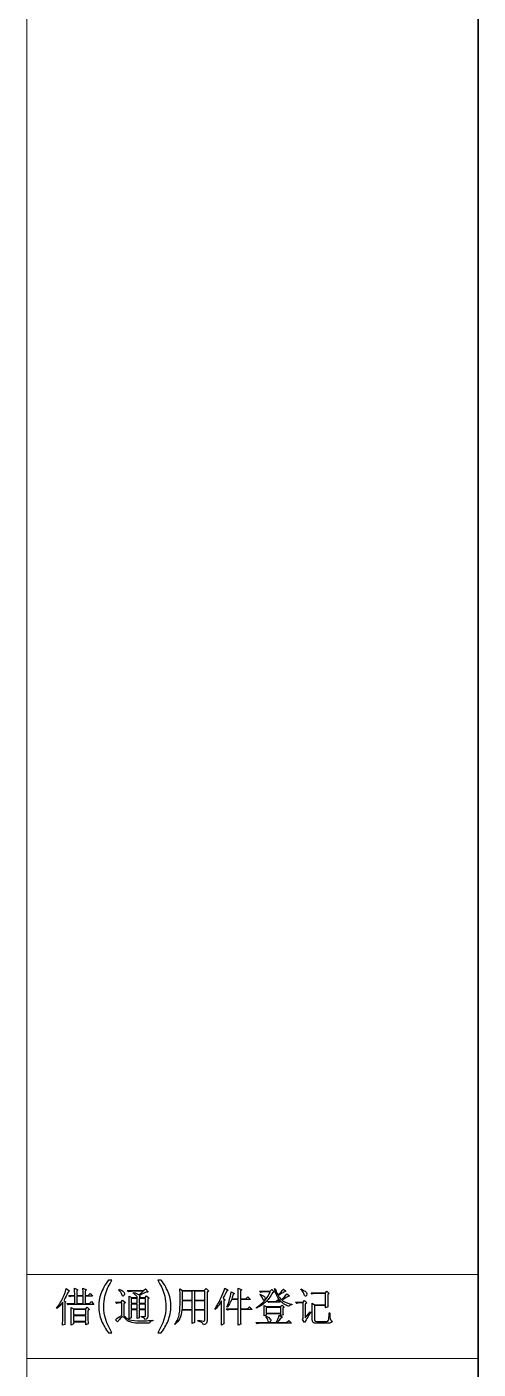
# Model space of a CAD drawing. Header units: millimetres. Extents: x 803 to 1266, y 444 to 714.
# Drawn here: x 1063.4 to 1087.5, y 518.5 to 590.2 of the extents above; entities that cross this region are included whole.
import ezdxf

# ---------------------------------------------------------------- set-up
doc = ezdxf.new("R2010")
doc.units = ezdxf.units.MM
doc.layers.add('layer 1', color=7, linetype='CONTINUOUS')

msp = doc.modelspace()

# ---------------------------------------------------------------- linework, layer by layer
at = {"layer": 'layer 1', "color": 1, "lineweight": 9}
for points in [[(1063.411, 711.315), (1063.411, 711.315), (1063.411, 444.443), (1063.411, 444.443)], [(1087.508, 523.516), (1087.508, 523.516), (1063.411, 523.516), (1063.411, 523.516)], [(1087.508, 523.516), (1087.508, 523.516), (1087.508, 523.516), (1087.508, 523.516)], [(1087.508, 519.023), (1087.508, 519.023), (1063.411, 519.023), (1063.411, 519.023)], [(1087.508, 519.023), (1087.508, 519.023), (1087.508, 519.023), (1087.508, 519.023)]]:
    msp.add_open_spline(points, degree=3, dxfattribs=at)
at = {"layer": 'layer 1', "lineweight": 35}
msp.add_open_spline([(1087.508, 706.822), (1087.508, 706.822), (1087.508, 448.935), (1087.508, 448.935)], degree=3, dxfattribs=at)
at = {"layer": 'layer 1', "color": 32, "lineweight": -3}
for points, knots in [([(1065.495, 522.053), (1065.495, 522.053), (1065.378, 522.111), (1065.378, 522.111), (1065.378, 522.111), (1065.439, 522.212), (1065.495, 522.32), (1065.546, 522.435), (1065.546, 522.435), (1065.596, 522.55), (1065.647, 522.619), (1065.697, 522.641), (1065.697, 522.641), (1065.697, 522.641), (1065.512, 522.767), (1065.512, 522.767), (1065.512, 522.767), (1065.506, 522.7), (1065.46, 522.56), (1065.373, 522.347), (1065.373, 522.347), (1065.286, 522.134), (1065.162, 521.926), (1064.999, 521.725), (1064.999, 521.725), (1064.999, 521.725), (1065.016, 521.7), (1065.016, 521.7), (1065.016, 521.7), (1065.117, 521.784), (1065.221, 521.895), (1065.327, 522.036), (1065.327, 522.036), (1065.327, 522.036), (1065.327, 521.212), (1065.327, 521.212), (1065.327, 521.212), (1065.327, 521.122), (1065.324, 520.985), (1065.319, 520.8), (1065.319, 520.8), (1065.319, 520.8), (1065.445, 520.85), (1065.445, 520.85), (1065.445, 520.85), (1065.439, 521.119), (1065.436, 521.315), (1065.436, 521.439), (1065.436, 521.439), (1065.436, 521.439), (1065.436, 522.011), (1065.436, 522.011), (1065.436, 522.011), (1065.436, 522.011), (1065.495, 522.053), (1065.495, 522.053)], [0, 0, 0, 0, 0.071429, 0.071429, 0.071429, 0.071429, 0.142857, 0.142857, 0.142857, 0.142857, 0.214286, 0.214286, 0.214286, 0.214286, 0.285714, 0.285714, 0.285714, 0.285714, 0.357143, 0.357143, 0.357143, 0.357143, 0.428571, 0.428571, 0.428571, 0.428571, 0.5, 0.5, 0.5, 0.5, 0.571429, 0.571429, 0.571429, 0.571429, 0.642857, 0.642857, 0.642857, 0.642857, 0.714286, 0.714286, 0.714286, 0.714286, 0.785714, 0.785714, 0.785714, 0.785714, 0.857143, 0.857143, 0.857143, 0.857143, 0.928571, 0.928571, 0.928571, 0.928571, 1, 1, 1, 1]), ([(1065.966, 522.397), (1065.966, 522.397), (1065.647, 522.397), (1065.647, 522.397), (1065.647, 522.397), (1065.647, 522.397), (1065.714, 522.33), (1065.714, 522.33), (1065.714, 522.33), (1065.764, 522.347), (1065.82, 522.355), (1065.882, 522.355), (1065.882, 522.355), (1065.882, 522.355), (1065.966, 522.355), (1065.966, 522.355), (1065.966, 522.355), (1065.966, 522.355), (1065.966, 521.96), (1065.966, 521.96), (1065.966, 521.96), (1065.966, 521.96), (1065.554, 521.96), (1065.554, 521.96), (1065.554, 521.96), (1065.554, 521.96), (1065.622, 521.893), (1065.622, 521.893), (1065.622, 521.893), (1065.672, 521.91), (1065.728, 521.918), (1065.79, 521.918), (1065.79, 521.918), (1065.79, 521.918), (1066.992, 521.918), (1066.992, 521.918), (1066.992, 521.918), (1066.992, 521.918), (1066.858, 522.078), (1066.858, 522.078), (1066.858, 522.078), (1066.858, 522.078), (1066.757, 521.96), (1066.757, 521.96), (1066.757, 521.96), (1066.757, 521.96), (1066.521, 521.96), (1066.521, 521.96), (1066.521, 521.96), (1066.521, 521.96), (1066.521, 522.355), (1066.521, 522.355), (1066.521, 522.355), (1066.521, 522.355), (1066.925, 522.355), (1066.925, 522.355), (1066.925, 522.355), (1066.925, 522.355), (1066.799, 522.507), (1066.799, 522.507), (1066.799, 522.507), (1066.799, 522.507), (1066.689, 522.397), (1066.689, 522.397), (1066.689, 522.397), (1066.689, 522.397), (1066.521, 522.397), (1066.521, 522.397), (1066.521, 522.397), (1066.521, 522.397), (1066.521, 522.633), (1066.521, 522.633), (1066.521, 522.633), (1066.521, 522.633), (1066.589, 522.692), (1066.589, 522.692), (1066.589, 522.692), (1066.589, 522.692), (1066.403, 522.784), (1066.403, 522.784), (1066.403, 522.784), (1066.409, 522.722), (1066.412, 522.594), (1066.412, 522.397), (1066.412, 522.397), (1066.412, 522.397), (1066.075, 522.397), (1066.075, 522.397), (1066.075, 522.397), (1066.075, 522.397), (1066.075, 522.641), (1066.075, 522.641), (1066.075, 522.641), (1066.075, 522.641), (1066.134, 522.692), (1066.134, 522.692), (1066.134, 522.692), (1066.134, 522.692), (1065.958, 522.792), (1065.958, 522.792), (1065.958, 522.792), (1065.963, 522.681), (1065.966, 522.549), (1065.966, 522.397)], [0, 0, 0, 0, 0.038462, 0.038462, 0.038462, 0.038462, 0.076923, 0.076923, 0.076923, 0.076923, 0.115385, 0.115385, 0.115385, 0.115385, 0.153846, 0.153846, 0.153846, 0.153846, 0.192308, 0.192308, 0.192308, 0.192308, 0.230769, 0.230769, 0.230769, 0.230769, 0.269231, 0.269231, 0.269231, 0.269231, 0.307692, 0.307692, 0.307692, 0.307692, 0.346154, 0.346154, 0.346154, 0.346154, 0.384615, 0.384615, 0.384615, 0.384615, 0.423077, 0.423077, 0.423077, 0.423077, 0.461538, 0.461538, 0.461538, 0.461538, 0.5, 0.5, 0.5, 0.5, 0.538462, 0.538462, 0.538462, 0.538462, 0.576923, 0.576923, 0.576923, 0.576923, 0.615385, 0.615385, 0.615385, 0.615385, 0.653846, 0.653846, 0.653846, 0.653846, 0.692308, 0.692308, 0.692308, 0.692308, 0.730769, 0.730769, 0.730769, 0.730769, 0.769231, 0.769231, 0.769231, 0.769231, 0.807692, 0.807692, 0.807692, 0.807692, 0.846154, 0.846154, 0.846154, 0.846154, 0.884615, 0.884615, 0.884615, 0.884615, 0.923077, 0.923077, 0.923077, 0.923077, 0.961538, 0.961538, 0.961538, 0.961538, 1, 1, 1, 1]), ([(1067.767, 520.406), (1067.622, 520.589), (1067.499, 520.803), (1067.399, 521.048), (1067.399, 521.048), (1067.299, 521.294), (1067.249, 521.547), (1067.249, 521.81), (1067.249, 521.81), (1067.249, 522.042), (1067.286, 522.264), (1067.361, 522.476), (1067.361, 522.476), (1067.449, 522.722), (1067.584, 522.968), (1067.767, 523.212), (1067.767, 523.212), (1067.767, 523.212), (1067.955, 523.212), (1067.955, 523.212), (1067.955, 523.212), (1067.838, 523.009), (1067.76, 522.865), (1067.722, 522.778), (1067.722, 522.778), (1067.662, 522.644), (1067.616, 522.504), (1067.582, 522.358), (1067.582, 522.358), (1067.54, 522.176), (1067.519, 521.993), (1067.519, 521.809), (1067.519, 521.809), (1067.519, 521.341), (1067.664, 520.873), (1067.955, 520.406), (1067.955, 520.406), (1067.955, 520.406), (1067.767, 520.406), (1067.767, 520.406)], [0, 0, 0, 0, 0.1, 0.1, 0.1, 0.1, 0.2, 0.2, 0.2, 0.2, 0.3, 0.3, 0.3, 0.3, 0.4, 0.4, 0.4, 0.4, 0.5, 0.5, 0.5, 0.5, 0.6, 0.6, 0.6, 0.6, 0.7, 0.7, 0.7, 0.7, 0.8, 0.8, 0.8, 0.8, 0.9, 0.9, 0.9, 0.9, 1, 1, 1, 1]), ([(1068.316, 522.7), (1068.405, 522.605), (1068.461, 522.521), (1068.484, 522.448), (1068.484, 522.448), (1068.506, 522.375), (1068.536, 522.348), (1068.572, 522.368), (1068.572, 522.368), (1068.609, 522.388), (1068.627, 522.423), (1068.627, 522.473), (1068.627, 522.473), (1068.627, 522.523), (1068.602, 522.57), (1068.551, 522.612), (1068.551, 522.612), (1068.501, 522.654), (1068.431, 522.695), (1068.341, 522.734), (1068.341, 522.734), (1068.341, 522.734), (1068.316, 522.7), (1068.316, 522.7)], [0, 0, 0, 0, 0.166667, 0.166667, 0.166667, 0.166667, 0.333333, 0.333333, 0.333333, 0.333333, 0.5, 0.5, 0.5, 0.5, 0.666667, 0.666667, 0.666667, 0.666667, 0.833333, 0.833333, 0.833333, 0.833333, 1, 1, 1, 1]), ([(1069.518, 521.279), (1069.518, 521.279), (1069.518, 521.245), (1069.518, 521.245), (1069.518, 521.245), (1069.636, 521.223), (1069.701, 521.178), (1069.712, 521.111), (1069.712, 521.111), (1069.813, 521.139), (1069.863, 521.189), (1069.863, 521.262), (1069.863, 521.262), (1069.863, 521.262), (1069.863, 522.204), (1069.863, 522.204), (1069.863, 522.204), (1069.863, 522.204), (1069.939, 522.254), (1069.939, 522.254), (1069.939, 522.254), (1069.939, 522.254), (1069.804, 522.372), (1069.804, 522.372), (1069.804, 522.372), (1069.804, 522.372), (1069.729, 522.28), (1069.729, 522.28), (1069.729, 522.28), (1069.729, 522.28), (1069.401, 522.28), (1069.401, 522.28), (1069.401, 522.28), (1069.44, 522.313), (1069.451, 522.353), (1069.434, 522.397), (1069.434, 522.397), (1069.513, 522.442), (1069.593, 522.484), (1069.674, 522.523), (1069.674, 522.523), (1069.755, 522.563), (1069.829, 522.583), (1069.897, 522.583), (1069.897, 522.583), (1069.897, 522.583), (1069.745, 522.75), (1069.745, 522.75), (1069.745, 522.75), (1069.745, 522.75), (1069.636, 522.658), (1069.636, 522.658), (1069.636, 522.658), (1069.636, 522.658), (1068.77, 522.658), (1068.77, 522.658), (1068.77, 522.658), (1068.77, 522.658), (1068.837, 522.591), (1068.837, 522.591), (1068.837, 522.591), (1068.888, 522.608), (1068.952, 522.616), (1069.03, 522.616), (1069.03, 522.616), (1069.03, 522.616), (1069.627, 522.616), (1069.627, 522.616), (1069.627, 522.616), (1069.627, 522.616), (1069.409, 522.431), (1069.409, 522.431), (1069.409, 522.431), (1069.325, 522.487), (1069.221, 522.529), (1069.098, 522.557), (1069.098, 522.557), (1069.098, 522.557), (1069.081, 522.523), (1069.081, 522.523), (1069.081, 522.523), (1069.143, 522.484), (1069.192, 522.447), (1069.228, 522.41), (1069.228, 522.41), (1069.265, 522.373), (1069.294, 522.33), (1069.316, 522.28), (1069.316, 522.28), (1069.316, 522.28), (1068.997, 522.28), (1068.997, 522.28), (1068.997, 522.28), (1068.997, 522.28), (1068.871, 522.364), (1068.871, 522.364), (1068.871, 522.364), (1068.876, 522.235), (1068.879, 522.041), (1068.879, 521.784), (1068.879, 521.784), (1068.879, 521.526), (1068.876, 521.315), (1068.871, 521.153), (1068.871, 521.153), (1068.871, 521.153), (1068.988, 521.203), (1068.988, 521.203), (1068.988, 521.203), (1068.988, 521.203), (1068.988, 521.632), (1068.988, 521.632), (1068.988, 521.632), (1068.988, 521.632), (1069.308, 521.632), (1069.308, 521.632), (1069.308, 521.632), (1069.308, 521.632), (1069.308, 521.17), (1069.308, 521.17), (1069.308, 521.17), (1069.308, 521.17), (1069.417, 521.203), (1069.417, 521.203), (1069.417, 521.203), (1069.417, 521.203), (1069.417, 521.632), (1069.417, 521.632), (1069.417, 521.632), (1069.417, 521.632), (1069.754, 521.632), (1069.754, 521.632), (1069.754, 521.632), (1069.754, 521.632), (1069.754, 521.355), (1069.754, 521.355), (1069.754, 521.355), (1069.754, 521.298), (1069.735, 521.27), (1069.699, 521.27), (1069.699, 521.27), (1069.663, 521.27), (1069.602, 521.273), (1069.518, 521.279)], [0, 0, 0, 0, 0.027778, 0.027778, 0.027778, 0.027778, 0.055556, 0.055556, 0.055556, 0.055556, 0.083333, 0.083333, 0.083333, 0.083333, 0.111111, 0.111111, 0.111111, 0.111111, 0.138889, 0.138889, 0.138889, 0.138889, 0.166667, 0.166667, 0.166667, 0.166667, 0.194444, 0.194444, 0.194444, 0.194444, 0.222222, 0.222222, 0.222222, 0.222222, 0.25, 0.25, 0.25, 0.25, 0.277778, 0.277778, 0.277778, 0.277778, 0.305556, 0.305556, 0.305556, 0.305556, 0.333333, 0.333333, 0.333333, 0.333333, 0.361111, 0.361111, 0.361111, 0.361111, 0.388889, 0.388889, 0.388889, 0.388889, 0.416667, 0.416667, 0.416667, 0.416667, 0.444444, 0.444444, 0.444444, 0.444444, 0.472222, 0.472222, 0.472222, 0.472222, 0.5, 0.5, 0.5, 0.5, 0.527778, 0.527778, 0.527778, 0.527778, 0.555556, 0.555556, 0.555556, 0.555556, 0.583333, 0.583333, 0.583333, 0.583333, 0.611111, 0.611111, 0.611111, 0.611111, 0.638889, 0.638889, 0.638889, 0.638889, 0.666667, 0.666667, 0.666667, 0.666667, 0.694444, 0.694444, 0.694444, 0.694444, 0.722222, 0.722222, 0.722222, 0.722222, 0.75, 0.75, 0.75, 0.75, 0.777778, 0.777778, 0.777778, 0.777778, 0.805556, 0.805556, 0.805556, 0.805556, 0.833333, 0.833333, 0.833333, 0.833333, 0.861111, 0.861111, 0.861111, 0.861111, 0.888889, 0.888889, 0.888889, 0.888889, 0.916667, 0.916667, 0.916667, 0.916667, 0.944444, 0.944444, 0.944444, 0.944444, 0.972222, 0.972222, 0.972222, 0.972222, 1, 1, 1, 1]), ([(1070.585, 520.406), (1070.585, 520.406), (1070.397, 520.406), (1070.397, 520.406), (1070.397, 520.406), (1070.688, 520.873), (1070.834, 521.341), (1070.834, 521.809), (1070.834, 521.809), (1070.834, 521.992), (1070.813, 522.173), (1070.771, 522.354), (1070.771, 522.354), (1070.738, 522.499), (1070.692, 522.64), (1070.632, 522.774), (1070.632, 522.774), (1070.594, 522.861), (1070.516, 523.007), (1070.397, 523.212), (1070.397, 523.212), (1070.397, 523.212), (1070.585, 523.212), (1070.585, 523.212), (1070.585, 523.212), (1070.768, 522.968), (1070.904, 522.722), (1070.992, 522.476), (1070.992, 522.476), (1071.066, 522.264), (1071.104, 522.042), (1071.104, 521.81), (1071.104, 521.81), (1071.104, 521.547), (1071.053, 521.294), (1070.953, 521.048), (1070.953, 521.048), (1070.852, 520.803), (1070.729, 520.589), (1070.585, 520.406)], [0, 0, 0, 0, 0.1, 0.1, 0.1, 0.1, 0.2, 0.2, 0.2, 0.2, 0.3, 0.3, 0.3, 0.3, 0.4, 0.4, 0.4, 0.4, 0.5, 0.5, 0.5, 0.5, 0.6, 0.6, 0.6, 0.6, 0.7, 0.7, 0.7, 0.7, 0.8, 0.8, 0.8, 0.8, 0.9, 0.9, 0.9, 0.9, 1, 1, 1, 1]), ([(1072.557, 521.069), (1072.557, 521.069), (1072.557, 521.027), (1072.557, 521.027), (1072.557, 521.027), (1072.72, 520.987), (1072.818, 520.92), (1072.852, 520.825), (1072.852, 520.825), (1072.924, 520.853), (1072.974, 520.881), (1072.999, 520.909), (1072.999, 520.909), (1073.024, 520.937), (1073.037, 520.985), (1073.037, 521.052), (1073.037, 521.052), (1073.037, 521.052), (1073.037, 522.574), (1073.037, 522.574), (1073.037, 522.574), (1073.037, 522.574), (1073.121, 522.625), (1073.121, 522.625), (1073.121, 522.625), (1073.121, 522.625), (1072.986, 522.759), (1072.986, 522.759), (1072.986, 522.759), (1072.986, 522.759), (1072.885, 522.658), (1072.885, 522.658), (1072.885, 522.658), (1072.885, 522.658), (1071.725, 522.658), (1071.725, 522.658), (1071.725, 522.658), (1071.725, 522.658), (1071.582, 522.75), (1071.582, 522.75), (1071.582, 522.75), (1071.588, 522.644), (1071.592, 522.442), (1071.594, 522.145), (1071.594, 522.145), (1071.597, 521.848), (1071.583, 521.603), (1071.552, 521.409), (1071.552, 521.409), (1071.522, 521.216), (1071.436, 521.032), (1071.296, 520.859), (1071.296, 520.859), (1071.296, 520.859), (1071.313, 520.842), (1071.313, 520.842), (1071.313, 520.842), (1071.532, 521.015), (1071.657, 521.27), (1071.691, 521.607), (1071.691, 521.607), (1071.691, 521.607), (1072.246, 521.607), (1072.246, 521.607), (1072.246, 521.607), (1072.246, 521.456), (1072.243, 521.22), (1072.238, 520.901), (1072.238, 520.901), (1072.238, 520.901), (1072.364, 520.943), (1072.364, 520.943), (1072.364, 520.943), (1072.358, 521.021), (1072.356, 521.242), (1072.356, 521.607), (1072.356, 521.607), (1072.356, 521.607), (1072.919, 521.607), (1072.919, 521.607), (1072.919, 521.607), (1072.919, 521.607), (1072.919, 521.077), (1072.919, 521.077), (1072.919, 521.077), (1072.919, 521.043), (1072.901, 521.027), (1072.864, 521.027), (1072.864, 521.027), (1072.828, 521.027), (1072.726, 521.041), (1072.557, 521.069)], [0, 0, 0, 0, 0.043478, 0.043478, 0.043478, 0.043478, 0.086957, 0.086957, 0.086957, 0.086957, 0.130435, 0.130435, 0.130435, 0.130435, 0.173913, 0.173913, 0.173913, 0.173913, 0.217391, 0.217391, 0.217391, 0.217391, 0.26087, 0.26087, 0.26087, 0.26087, 0.304348, 0.304348, 0.304348, 0.304348, 0.347826, 0.347826, 0.347826, 0.347826, 0.391304, 0.391304, 0.391304, 0.391304, 0.434783, 0.434783, 0.434783, 0.434783, 0.478261, 0.478261, 0.478261, 0.478261, 0.521739, 0.521739, 0.521739, 0.521739, 0.565217, 0.565217, 0.565217, 0.565217, 0.608696, 0.608696, 0.608696, 0.608696, 0.652174, 0.652174, 0.652174, 0.652174, 0.695652, 0.695652, 0.695652, 0.695652, 0.73913, 0.73913, 0.73913, 0.73913, 0.782609, 0.782609, 0.782609, 0.782609, 0.826087, 0.826087, 0.826087, 0.826087, 0.869565, 0.869565, 0.869565, 0.869565, 0.913043, 0.913043, 0.913043, 0.913043, 0.956522, 0.956522, 0.956522, 0.956522, 1, 1, 1, 1]), ([(1073.802, 520.808), (1073.802, 520.808), (1073.937, 520.884), (1073.937, 520.884), (1073.937, 520.884), (1073.931, 521.018), (1073.928, 521.136), (1073.928, 521.237), (1073.928, 521.237), (1073.928, 521.237), (1073.928, 522.111), (1073.928, 522.111), (1073.928, 522.111), (1073.928, 522.111), (1073.995, 522.17), (1073.995, 522.17), (1073.995, 522.17), (1073.995, 522.17), (1073.886, 522.246), (1073.886, 522.246), (1073.886, 522.246), (1073.92, 522.308), (1073.99, 522.434), (1074.096, 522.625), (1074.096, 522.625), (1074.096, 522.625), (1074.164, 522.675), (1074.164, 522.675), (1074.164, 522.675), (1074.164, 522.675), (1073.987, 522.792), (1073.987, 522.792), (1073.987, 522.792), (1073.931, 522.613), (1073.866, 522.445), (1073.793, 522.288), (1073.793, 522.288), (1073.721, 522.131), (1073.655, 522.005), (1073.596, 521.91), (1073.596, 521.91), (1073.537, 521.814), (1073.485, 521.736), (1073.44, 521.674), (1073.44, 521.674), (1073.44, 521.674), (1073.465, 521.649), (1073.465, 521.649), (1073.465, 521.649), (1073.55, 521.733), (1073.665, 521.884), (1073.81, 522.103), (1073.81, 522.103), (1073.81, 522.103), (1073.81, 521.212), (1073.81, 521.212), (1073.81, 521.212), (1073.81, 521.117), (1073.807, 520.982), (1073.802, 520.808)], [0, 0, 0, 0, 0.066667, 0.066667, 0.066667, 0.066667, 0.133333, 0.133333, 0.133333, 0.133333, 0.2, 0.2, 0.2, 0.2, 0.266667, 0.266667, 0.266667, 0.266667, 0.333333, 0.333333, 0.333333, 0.333333, 0.4, 0.4, 0.4, 0.4, 0.466667, 0.466667, 0.466667, 0.466667, 0.533333, 0.533333, 0.533333, 0.533333, 0.6, 0.6, 0.6, 0.6, 0.666667, 0.666667, 0.666667, 0.666667, 0.733333, 0.733333, 0.733333, 0.733333, 0.8, 0.8, 0.8, 0.8, 0.866667, 0.866667, 0.866667, 0.866667, 0.933333, 0.933333, 0.933333, 0.933333, 1, 1, 1, 1]), ([(1074.702, 522.221), (1074.702, 522.221), (1074.357, 522.221), (1074.357, 522.221), (1074.357, 522.221), (1074.379, 522.299), (1074.404, 522.375), (1074.433, 522.448), (1074.433, 522.448), (1074.433, 522.448), (1074.492, 522.498), (1074.492, 522.498), (1074.492, 522.498), (1074.492, 522.498), (1074.323, 522.591), (1074.323, 522.591), (1074.323, 522.591), (1074.295, 522.428), (1074.266, 522.289), (1074.235, 522.175), (1074.235, 522.175), (1074.204, 522.059), (1074.155, 521.929), (1074.088, 521.784), (1074.088, 521.784), (1074.088, 521.784), (1074.113, 521.767), (1074.113, 521.767), (1074.113, 521.767), (1074.197, 521.873), (1074.276, 522.011), (1074.348, 522.179), (1074.348, 522.179), (1074.348, 522.179), (1074.702, 522.179), (1074.702, 522.179), (1074.702, 522.179), (1074.702, 522.179), (1074.702, 521.683), (1074.702, 521.683), (1074.702, 521.683), (1074.702, 521.683), (1074.054, 521.683), (1074.054, 521.683), (1074.054, 521.683), (1074.054, 521.683), (1074.121, 521.615), (1074.121, 521.615), (1074.121, 521.615), (1074.172, 521.632), (1074.228, 521.641), (1074.29, 521.641), (1074.29, 521.641), (1074.29, 521.641), (1074.702, 521.641), (1074.702, 521.641), (1074.702, 521.641), (1074.702, 521.36), (1074.699, 521.083), (1074.693, 520.808), (1074.693, 520.808), (1074.693, 520.808), (1074.828, 520.859), (1074.828, 520.859), (1074.828, 520.859), (1074.822, 520.948), (1074.819, 521.209), (1074.819, 521.641), (1074.819, 521.641), (1074.819, 521.641), (1075.433, 521.641), (1075.433, 521.641), (1075.433, 521.641), (1075.433, 521.641), (1075.299, 521.784), (1075.299, 521.784), (1075.299, 521.784), (1075.299, 521.784), (1075.189, 521.683), (1075.189, 521.683), (1075.189, 521.683), (1075.189, 521.683), (1074.819, 521.683), (1074.819, 521.683), (1074.819, 521.683), (1074.819, 521.683), (1074.819, 522.179), (1074.819, 522.179), (1074.819, 522.179), (1074.819, 522.179), (1075.358, 522.179), (1075.358, 522.179), (1075.358, 522.179), (1075.358, 522.179), (1075.206, 522.33), (1075.206, 522.33), (1075.206, 522.33), (1075.206, 522.33), (1075.097, 522.221), (1075.097, 522.221), (1075.097, 522.221), (1075.097, 522.221), (1074.819, 522.221), (1074.819, 522.221), (1074.819, 522.221), (1074.819, 522.221), (1074.819, 522.641), (1074.819, 522.641), (1074.819, 522.641), (1074.819, 522.641), (1074.887, 522.7), (1074.887, 522.7), (1074.887, 522.7), (1074.887, 522.7), (1074.693, 522.792), (1074.693, 522.792), (1074.693, 522.792), (1074.699, 522.625), (1074.702, 522.434), (1074.702, 522.221)], [0, 0, 0, 0, 0.033333, 0.033333, 0.033333, 0.033333, 0.066667, 0.066667, 0.066667, 0.066667, 0.1, 0.1, 0.1, 0.1, 0.133333, 0.133333, 0.133333, 0.133333, 0.166667, 0.166667, 0.166667, 0.166667, 0.2, 0.2, 0.2, 0.2, 0.233333, 0.233333, 0.233333, 0.233333, 0.266667, 0.266667, 0.266667, 0.266667, 0.3, 0.3, 0.3, 0.3, 0.333333, 0.333333, 0.333333, 0.333333, 0.366667, 0.366667, 0.366667, 0.366667, 0.4, 0.4, 0.4, 0.4, 0.433333, 0.433333, 0.433333, 0.433333, 0.466667, 0.466667, 0.466667, 0.466667, 0.5, 0.5, 0.5, 0.5, 0.533333, 0.533333, 0.533333, 0.533333, 0.566667, 0.566667, 0.566667, 0.566667, 0.6, 0.6, 0.6, 0.6, 0.633333, 0.633333, 0.633333, 0.633333, 0.666667, 0.666667, 0.666667, 0.666667, 0.7, 0.7, 0.7, 0.7, 0.733333, 0.733333, 0.733333, 0.733333, 0.766667, 0.766667, 0.766667, 0.766667, 0.8, 0.8, 0.8, 0.8, 0.833333, 0.833333, 0.833333, 0.833333, 0.866667, 0.866667, 0.866667, 0.866667, 0.9, 0.9, 0.9, 0.9, 0.933333, 0.933333, 0.933333, 0.933333, 0.966667, 0.966667, 0.966667, 0.966667, 1, 1, 1, 1]), ([(1075.828, 522.625), (1075.828, 522.625), (1075.896, 522.557), (1075.896, 522.557), (1075.896, 522.557), (1075.946, 522.574), (1076.002, 522.583), (1076.064, 522.583), (1076.064, 522.583), (1076.064, 522.583), (1076.4, 522.583), (1076.4, 522.583), (1076.4, 522.583), (1076.26, 522.246), (1076.016, 521.969), (1075.669, 521.75), (1075.669, 521.75), (1075.669, 521.75), (1075.677, 521.725), (1075.677, 521.725), (1075.677, 521.725), (1075.89, 521.82), (1076.063, 521.938), (1076.194, 522.078), (1076.194, 522.078), (1076.326, 522.218), (1076.437, 522.372), (1076.527, 522.54), (1076.527, 522.54), (1076.527, 522.54), (1076.611, 522.583), (1076.611, 522.583), (1076.611, 522.583), (1076.611, 522.583), (1076.484, 522.708), (1076.484, 522.708), (1076.484, 522.708), (1076.484, 522.708), (1076.4, 522.625), (1076.4, 522.625), (1076.4, 522.625), (1076.4, 522.625), (1075.828, 522.625), (1075.828, 522.625)], [0, 0, 0, 0, 0.090909, 0.090909, 0.090909, 0.090909, 0.181818, 0.181818, 0.181818, 0.181818, 0.272727, 0.272727, 0.272727, 0.272727, 0.363636, 0.363636, 0.363636, 0.363636, 0.454545, 0.454545, 0.454545, 0.454545, 0.545455, 0.545455, 0.545455, 0.545455, 0.636364, 0.636364, 0.636364, 0.636364, 0.727273, 0.727273, 0.727273, 0.727273, 0.818182, 0.818182, 0.818182, 0.818182, 0.909091, 0.909091, 0.909091, 0.909091, 1, 1, 1, 1]), ([(1076.678, 522.759), (1076.678, 522.759), (1076.636, 522.75), (1076.636, 522.75), (1076.636, 522.75), (1076.703, 522.476), (1076.796, 522.271), (1076.913, 522.137), (1076.913, 522.137), (1077.031, 522.002), (1077.191, 521.89), (1077.393, 521.8), (1077.393, 521.8), (1077.432, 521.862), (1077.488, 521.895), (1077.561, 521.901), (1077.561, 521.901), (1077.561, 521.901), (1077.561, 521.926), (1077.561, 521.926), (1077.561, 521.926), (1077.331, 521.977), (1077.157, 522.05), (1077.039, 522.145), (1077.039, 522.145), (1077.095, 522.179), (1077.168, 522.224), (1077.258, 522.28), (1077.258, 522.28), (1077.348, 522.336), (1077.409, 522.367), (1077.443, 522.372), (1077.443, 522.372), (1077.443, 522.372), (1077.3, 522.49), (1077.3, 522.49), (1077.3, 522.49), (1077.233, 522.383), (1077.135, 522.277), (1077.006, 522.17), (1077.006, 522.17), (1076.944, 522.226), (1076.885, 522.299), (1076.829, 522.389), (1076.829, 522.389), (1076.936, 522.456), (1077.019, 522.507), (1077.077, 522.54), (1077.077, 522.54), (1077.136, 522.574), (1077.191, 522.599), (1077.241, 522.616), (1077.241, 522.616), (1077.241, 522.616), (1077.107, 522.734), (1077.107, 522.734), (1077.107, 522.734), (1077.039, 522.627), (1076.941, 522.523), (1076.812, 522.423), (1076.812, 522.423), (1076.745, 522.557), (1076.7, 522.669), (1076.678, 522.759)], [0, 0, 0, 0, 0.0625, 0.0625, 0.0625, 0.0625, 0.125, 0.125, 0.125, 0.125, 0.1875, 0.1875, 0.1875, 0.1875, 0.25, 0.25, 0.25, 0.25, 0.3125, 0.3125, 0.3125, 0.3125, 0.375, 0.375, 0.375, 0.375, 0.4375, 0.4375, 0.4375, 0.4375, 0.5, 0.5, 0.5, 0.5, 0.5625, 0.5625, 0.5625, 0.5625, 0.625, 0.625, 0.625, 0.625, 0.6875, 0.6875, 0.6875, 0.6875, 0.75, 0.75, 0.75, 0.75, 0.8125, 0.8125, 0.8125, 0.8125, 0.875, 0.875, 0.875, 0.875, 0.9375, 0.9375, 0.9375, 0.9375, 1, 1, 1, 1]), ([(1078.049, 522.708), (1078.138, 522.613), (1078.196, 522.526), (1078.221, 522.448), (1078.221, 522.448), (1078.246, 522.369), (1078.276, 522.34), (1078.309, 522.359), (1078.309, 522.359), (1078.343, 522.379), (1078.36, 522.416), (1078.36, 522.469), (1078.36, 522.469), (1078.36, 522.522), (1078.329, 522.571), (1078.267, 522.616), (1078.267, 522.616), (1078.205, 522.661), (1078.138, 522.703), (1078.065, 522.742), (1078.065, 522.742), (1078.065, 522.742), (1078.049, 522.708), (1078.049, 522.708)], [0, 0, 0, 0, 0.166667, 0.166667, 0.166667, 0.166667, 0.333333, 0.333333, 0.333333, 0.333333, 0.5, 0.5, 0.5, 0.5, 0.666667, 0.666667, 0.666667, 0.666667, 0.833333, 0.833333, 0.833333, 0.833333, 1, 1, 1, 1]), ([(1078.646, 521.119), (1078.646, 520.973), (1078.718, 520.903), (1078.864, 520.909), (1078.864, 520.909), (1078.864, 520.909), (1079.495, 520.909), (1079.495, 520.909), (1079.495, 520.909), (1079.601, 520.909), (1079.674, 520.948), (1079.713, 521.027), (1079.713, 521.027), (1079.652, 521.043), (1079.615, 521.091), (1079.604, 521.17), (1079.604, 521.17), (1079.593, 521.248), (1079.587, 521.346), (1079.587, 521.464), (1079.587, 521.464), (1079.587, 521.464), (1079.554, 521.464), (1079.554, 521.464), (1079.554, 521.464), (1079.548, 521.251), (1079.538, 521.122), (1079.524, 521.077), (1079.524, 521.077), (1079.51, 521.032), (1079.475, 521.01), (1079.419, 521.01), (1079.419, 521.01), (1079.419, 521.01), (1078.889, 521.01), (1078.889, 521.01), (1078.889, 521.01), (1078.8, 521.01), (1078.758, 521.06), (1078.763, 521.161), (1078.763, 521.161), (1078.763, 521.161), (1078.763, 521.859), (1078.763, 521.859), (1078.763, 521.859), (1078.763, 521.859), (1079.36, 521.859), (1079.36, 521.859), (1079.36, 521.859), (1079.36, 521.859), (1079.36, 521.733), (1079.36, 521.733), (1079.36, 521.733), (1079.36, 521.733), (1079.487, 521.792), (1079.487, 521.792), (1079.487, 521.792), (1079.481, 521.876), (1079.478, 522.095), (1079.478, 522.448), (1079.478, 522.448), (1079.478, 522.448), (1079.562, 522.498), (1079.562, 522.498), (1079.562, 522.498), (1079.562, 522.498), (1079.427, 522.633), (1079.427, 522.633), (1079.427, 522.633), (1079.427, 522.633), (1079.352, 522.54), (1079.352, 522.54), (1079.352, 522.54), (1079.352, 522.54), (1078.587, 522.54), (1078.587, 522.54), (1078.587, 522.54), (1078.587, 522.54), (1078.654, 522.473), (1078.654, 522.473), (1078.654, 522.473), (1078.704, 522.49), (1078.76, 522.498), (1078.822, 522.498), (1078.822, 522.498), (1078.822, 522.498), (1079.36, 522.498), (1079.36, 522.498), (1079.36, 522.498), (1079.36, 522.498), (1079.36, 521.901), (1079.36, 521.901), (1079.36, 521.901), (1079.36, 521.901), (1078.763, 521.901), (1078.763, 521.901), (1078.763, 521.901), (1078.763, 521.901), (1078.637, 521.985), (1078.637, 521.985), (1078.637, 521.985), (1078.643, 521.884), (1078.646, 521.789), (1078.646, 521.7), (1078.646, 521.7), (1078.646, 521.7), (1078.646, 521.119), (1078.646, 521.119)], [0, 0, 0, 0, 0.037037, 0.037037, 0.037037, 0.037037, 0.074074, 0.074074, 0.074074, 0.074074, 0.111111, 0.111111, 0.111111, 0.111111, 0.148148, 0.148148, 0.148148, 0.148148, 0.185185, 0.185185, 0.185185, 0.185185, 0.222222, 0.222222, 0.222222, 0.222222, 0.259259, 0.259259, 0.259259, 0.259259, 0.296296, 0.296296, 0.296296, 0.296296, 0.333333, 0.333333, 0.333333, 0.333333, 0.37037, 0.37037, 0.37037, 0.37037, 0.407407, 0.407407, 0.407407, 0.407407, 0.444444, 0.444444, 0.444444, 0.444444, 0.481481, 0.481481, 0.481481, 0.481481, 0.518519, 0.518519, 0.518519, 0.518519, 0.555556, 0.555556, 0.555556, 0.555556, 0.592593, 0.592593, 0.592593, 0.592593, 0.62963, 0.62963, 0.62963, 0.62963, 0.666667, 0.666667, 0.666667, 0.666667, 0.703704, 0.703704, 0.703704, 0.703704, 0.740741, 0.740741, 0.740741, 0.740741, 0.777778, 0.777778, 0.777778, 0.777778, 0.814815, 0.814815, 0.814815, 0.814815, 0.851852, 0.851852, 0.851852, 0.851852, 0.888889, 0.888889, 0.888889, 0.888889, 0.925926, 0.925926, 0.925926, 0.925926, 0.962963, 0.962963, 0.962963, 0.962963, 1, 1, 1, 1]), ([(1066.075, 522.355), (1066.075, 522.355), (1066.412, 522.355), (1066.412, 522.355), (1066.412, 522.355), (1066.412, 522.355), (1066.412, 521.96), (1066.412, 521.96), (1066.412, 521.96), (1066.412, 521.96), (1066.075, 521.96), (1066.075, 521.96), (1066.075, 521.96), (1066.075, 521.96), (1066.075, 522.355), (1066.075, 522.355)], [0, 0, 0, 0, 0.25, 0.25, 0.25, 0.25, 0.5, 0.5, 0.5, 0.5, 0.75, 0.75, 0.75, 0.75, 1, 1, 1, 1]), ([(1068.593, 521.312), (1068.593, 521.312), (1068.593, 521.952), (1068.593, 521.952), (1068.593, 521.952), (1068.593, 521.952), (1068.686, 522.011), (1068.686, 522.011), (1068.686, 522.011), (1068.686, 522.011), (1068.526, 522.137), (1068.526, 522.137), (1068.526, 522.137), (1068.526, 522.137), (1068.442, 522.036), (1068.442, 522.036), (1068.442, 522.036), (1068.442, 522.036), (1068.147, 522.036), (1068.147, 522.036), (1068.147, 522.036), (1068.147, 522.036), (1068.215, 521.969), (1068.215, 521.969), (1068.215, 521.969), (1068.266, 521.985), (1068.321, 521.994), (1068.383, 521.994), (1068.383, 521.994), (1068.383, 521.994), (1068.484, 521.994), (1068.484, 521.994), (1068.484, 521.994), (1068.484, 521.994), (1068.484, 521.321), (1068.484, 521.321), (1068.484, 521.321), (1068.344, 521.259), (1068.229, 521.184), (1068.139, 521.094), (1068.139, 521.094), (1068.139, 521.094), (1068.257, 520.985), (1068.257, 520.985), (1068.257, 520.985), (1068.285, 521.035), (1068.331, 521.094), (1068.396, 521.161), (1068.396, 521.161), (1068.46, 521.228), (1068.509, 521.259), (1068.543, 521.254), (1068.543, 521.254), (1068.577, 521.248), (1068.624, 521.21), (1068.686, 521.14), (1068.686, 521.14), (1068.747, 521.07), (1068.829, 521.017), (1068.93, 520.981), (1068.93, 520.981), (1069.03, 520.944), (1069.162, 520.923), (1069.325, 520.917), (1069.325, 520.917), (1069.488, 520.912), (1069.701, 520.909), (1069.964, 520.909), (1069.964, 520.909), (1069.958, 520.971), (1070.015, 521.015), (1070.132, 521.043), (1070.132, 521.043), (1070.132, 521.043), (1070.132, 521.077), (1070.132, 521.077), (1070.132, 521.077), (1069.829, 521.043), (1069.556, 521.031), (1069.312, 521.039), (1069.312, 521.039), (1069.068, 521.048), (1068.9, 521.081), (1068.808, 521.14), (1068.808, 521.14), (1068.715, 521.199), (1068.644, 521.256), (1068.593, 521.312)], [0, 0, 0, 0, 0.045455, 0.045455, 0.045455, 0.045455, 0.090909, 0.090909, 0.090909, 0.090909, 0.136364, 0.136364, 0.136364, 0.136364, 0.181818, 0.181818, 0.181818, 0.181818, 0.227273, 0.227273, 0.227273, 0.227273, 0.272727, 0.272727, 0.272727, 0.272727, 0.318182, 0.318182, 0.318182, 0.318182, 0.363636, 0.363636, 0.363636, 0.363636, 0.409091, 0.409091, 0.409091, 0.409091, 0.454545, 0.454545, 0.454545, 0.454545, 0.5, 0.5, 0.5, 0.5, 0.545455, 0.545455, 0.545455, 0.545455, 0.590909, 0.590909, 0.590909, 0.590909, 0.636364, 0.636364, 0.636364, 0.636364, 0.681818, 0.681818, 0.681818, 0.681818, 0.727273, 0.727273, 0.727273, 0.727273, 0.772727, 0.772727, 0.772727, 0.772727, 0.818182, 0.818182, 0.818182, 0.818182, 0.863636, 0.863636, 0.863636, 0.863636, 0.909091, 0.909091, 0.909091, 0.909091, 0.954545, 0.954545, 0.954545, 0.954545, 1, 1, 1, 1]), ([(1068.988, 522.238), (1068.988, 522.238), (1069.308, 522.238), (1069.308, 522.238), (1069.308, 522.238), (1069.308, 522.238), (1069.308, 521.977), (1069.308, 521.977), (1069.308, 521.977), (1069.308, 521.977), (1068.988, 521.977), (1068.988, 521.977), (1068.988, 521.977), (1068.988, 521.977), (1068.988, 522.238), (1068.988, 522.238)], [0, 0, 0, 0, 0.25, 0.25, 0.25, 0.25, 0.5, 0.5, 0.5, 0.5, 0.75, 0.75, 0.75, 0.75, 1, 1, 1, 1]), ([(1068.988, 521.935), (1068.988, 521.935), (1069.308, 521.935), (1069.308, 521.935), (1069.308, 521.935), (1069.308, 521.935), (1069.308, 521.674), (1069.308, 521.674), (1069.308, 521.674), (1069.308, 521.674), (1068.988, 521.674), (1068.988, 521.674), (1068.988, 521.674), (1068.988, 521.674), (1068.988, 521.935), (1068.988, 521.935)], [0, 0, 0, 0, 0.25, 0.25, 0.25, 0.25, 0.5, 0.5, 0.5, 0.5, 0.75, 0.75, 0.75, 0.75, 1, 1, 1, 1]), ([(1069.417, 522.238), (1069.417, 522.238), (1069.754, 522.238), (1069.754, 522.238), (1069.754, 522.238), (1069.754, 522.238), (1069.754, 521.977), (1069.754, 521.977), (1069.754, 521.977), (1069.754, 521.977), (1069.417, 521.977), (1069.417, 521.977), (1069.417, 521.977), (1069.417, 521.977), (1069.417, 522.238), (1069.417, 522.238)], [0, 0, 0, 0, 0.25, 0.25, 0.25, 0.25, 0.5, 0.5, 0.5, 0.5, 0.75, 0.75, 0.75, 0.75, 1, 1, 1, 1]), ([(1069.417, 521.935), (1069.417, 521.935), (1069.754, 521.935), (1069.754, 521.935), (1069.754, 521.935), (1069.754, 521.935), (1069.754, 521.674), (1069.754, 521.674), (1069.754, 521.674), (1069.754, 521.674), (1069.417, 521.674), (1069.417, 521.674), (1069.417, 521.674), (1069.417, 521.674), (1069.417, 521.935), (1069.417, 521.935)], [0, 0, 0, 0, 0.25, 0.25, 0.25, 0.25, 0.5, 0.5, 0.5, 0.5, 0.75, 0.75, 0.75, 0.75, 1, 1, 1, 1]), ([(1071.708, 522.103), (1071.708, 522.103), (1072.246, 522.103), (1072.246, 522.103), (1072.246, 522.103), (1072.246, 522.103), (1072.246, 521.649), (1072.246, 521.649), (1072.246, 521.649), (1072.246, 521.649), (1071.691, 521.649), (1071.691, 521.649), (1071.691, 521.649), (1071.697, 521.711), (1071.702, 521.862), (1071.708, 522.103)], [0, 0, 0, 0, 0.25, 0.25, 0.25, 0.25, 0.5, 0.5, 0.5, 0.5, 0.75, 0.75, 0.75, 0.75, 1, 1, 1, 1]), ([(1071.708, 522.616), (1071.708, 522.616), (1072.246, 522.616), (1072.246, 522.616), (1072.246, 522.616), (1072.246, 522.616), (1072.246, 522.145), (1072.246, 522.145), (1072.246, 522.145), (1072.246, 522.145), (1071.708, 522.145), (1071.708, 522.145), (1071.708, 522.145), (1071.708, 522.145), (1071.708, 522.616), (1071.708, 522.616)], [0, 0, 0, 0, 0.25, 0.25, 0.25, 0.25, 0.5, 0.5, 0.5, 0.5, 0.75, 0.75, 0.75, 0.75, 1, 1, 1, 1]), ([(1072.356, 522.616), (1072.356, 522.616), (1072.919, 522.616), (1072.919, 522.616), (1072.919, 522.616), (1072.919, 522.616), (1072.919, 522.145), (1072.919, 522.145), (1072.919, 522.145), (1072.919, 522.145), (1072.356, 522.145), (1072.356, 522.145), (1072.356, 522.145), (1072.356, 522.145), (1072.356, 522.616), (1072.356, 522.616)], [0, 0, 0, 0, 0.25, 0.25, 0.25, 0.25, 0.5, 0.5, 0.5, 0.5, 0.75, 0.75, 0.75, 0.75, 1, 1, 1, 1]), ([(1072.356, 522.103), (1072.356, 522.103), (1072.919, 522.103), (1072.919, 522.103), (1072.919, 522.103), (1072.919, 522.103), (1072.919, 521.649), (1072.919, 521.649), (1072.919, 521.649), (1072.919, 521.649), (1072.356, 521.649), (1072.356, 521.649), (1072.356, 521.649), (1072.356, 521.649), (1072.356, 522.103), (1072.356, 522.103)], [0, 0, 0, 0, 0.25, 0.25, 0.25, 0.25, 0.5, 0.5, 0.5, 0.5, 0.75, 0.75, 0.75, 0.75, 1, 1, 1, 1]), ([(1075.862, 522.473), (1075.862, 522.473), (1075.845, 522.448), (1075.845, 522.448), (1075.845, 522.448), (1075.929, 522.369), (1075.984, 522.291), (1076.009, 522.212), (1076.009, 522.212), (1076.034, 522.134), (1076.064, 522.12), (1076.097, 522.17), (1076.097, 522.17), (1076.131, 522.221), (1076.139, 522.264), (1076.123, 522.301), (1076.123, 522.301), (1076.106, 522.337), (1076.019, 522.395), (1075.862, 522.473)], [0, 0, 0, 0, 0.2, 0.2, 0.2, 0.2, 0.4, 0.4, 0.4, 0.4, 0.6, 0.6, 0.6, 0.6, 0.8, 0.8, 0.8, 0.8, 1, 1, 1, 1]), ([(1076.258, 522.078), (1076.258, 522.078), (1076.325, 522.011), (1076.325, 522.011), (1076.325, 522.011), (1076.375, 522.027), (1076.431, 522.036), (1076.493, 522.036), (1076.493, 522.036), (1076.493, 522.036), (1076.939, 522.036), (1076.939, 522.036), (1076.939, 522.036), (1076.939, 522.036), (1076.804, 522.17), (1076.804, 522.17), (1076.804, 522.17), (1076.804, 522.17), (1076.711, 522.078), (1076.711, 522.078), (1076.711, 522.078), (1076.711, 522.078), (1076.258, 522.078), (1076.258, 522.078)], [0, 0, 0, 0, 0.166667, 0.166667, 0.166667, 0.166667, 0.333333, 0.333333, 0.333333, 0.333333, 0.5, 0.5, 0.5, 0.5, 0.666667, 0.666667, 0.666667, 0.666667, 0.833333, 0.833333, 0.833333, 0.833333, 1, 1, 1, 1]), ([(1078.133, 521.103), (1078.133, 521.103), (1078.242, 520.959), (1078.242, 520.959), (1078.242, 520.959), (1078.292, 521.049), (1078.402, 521.231), (1078.57, 521.506), (1078.57, 521.506), (1078.57, 521.506), (1078.536, 521.523), (1078.536, 521.523), (1078.536, 521.523), (1078.536, 521.523), (1078.276, 521.203), (1078.276, 521.203), (1078.276, 521.203), (1078.276, 521.203), (1078.276, 521.935), (1078.276, 521.935), (1078.276, 521.935), (1078.276, 521.935), (1078.36, 521.994), (1078.36, 521.994), (1078.36, 521.994), (1078.36, 521.994), (1078.233, 522.12), (1078.233, 522.12), (1078.233, 522.12), (1078.233, 522.12), (1078.158, 522.036), (1078.158, 522.036), (1078.158, 522.036), (1078.158, 522.036), (1077.754, 522.036), (1077.754, 522.036), (1077.754, 522.036), (1077.754, 522.036), (1077.821, 521.969), (1077.821, 521.969), (1077.821, 521.969), (1077.872, 521.985), (1077.928, 521.994), (1077.99, 521.994), (1077.99, 521.994), (1077.99, 521.994), (1078.166, 521.994), (1078.166, 521.994), (1078.166, 521.994), (1078.166, 521.994), (1078.166, 521.254), (1078.166, 521.254), (1078.166, 521.254), (1078.166, 521.186), (1078.155, 521.136), (1078.133, 521.103)], [0, 0, 0, 0, 0.071429, 0.071429, 0.071429, 0.071429, 0.142857, 0.142857, 0.142857, 0.142857, 0.214286, 0.214286, 0.214286, 0.214286, 0.285714, 0.285714, 0.285714, 0.285714, 0.357143, 0.357143, 0.357143, 0.357143, 0.428571, 0.428571, 0.428571, 0.428571, 0.5, 0.5, 0.5, 0.5, 0.571429, 0.571429, 0.571429, 0.571429, 0.642857, 0.642857, 0.642857, 0.642857, 0.714286, 0.714286, 0.714286, 0.714286, 0.785714, 0.785714, 0.785714, 0.785714, 0.857143, 0.857143, 0.857143, 0.857143, 0.928571, 0.928571, 0.928571, 0.928571, 1, 1, 1, 1]), ([(1065.773, 520.817), (1065.773, 520.817), (1065.899, 520.875), (1065.899, 520.875), (1065.899, 520.875), (1065.899, 520.875), (1065.899, 520.976), (1065.899, 520.976), (1065.899, 520.976), (1065.899, 520.976), (1066.563, 520.976), (1066.563, 520.976), (1066.563, 520.976), (1066.563, 520.976), (1066.563, 520.825), (1066.563, 520.825), (1066.563, 520.825), (1066.563, 520.825), (1066.681, 520.884), (1066.681, 520.884), (1066.681, 520.884), (1066.675, 520.968), (1066.672, 521.145), (1066.672, 521.414), (1066.672, 521.414), (1066.672, 521.414), (1066.672, 521.59), (1066.672, 521.59), (1066.672, 521.59), (1066.672, 521.59), (1066.757, 521.641), (1066.757, 521.641), (1066.757, 521.641), (1066.757, 521.641), (1066.631, 521.767), (1066.631, 521.767), (1066.631, 521.767), (1066.631, 521.767), (1066.563, 521.683), (1066.563, 521.683), (1066.563, 521.683), (1066.563, 521.683), (1065.899, 521.683), (1065.899, 521.683), (1065.899, 521.683), (1065.899, 521.683), (1065.773, 521.75), (1065.773, 521.75), (1065.773, 521.75), (1065.778, 521.598), (1065.781, 521.444), (1065.781, 521.287), (1065.781, 521.287), (1065.781, 521.131), (1065.778, 520.973), (1065.773, 520.817)], [0, 0, 0, 0, 0.071429, 0.071429, 0.071429, 0.071429, 0.142857, 0.142857, 0.142857, 0.142857, 0.214286, 0.214286, 0.214286, 0.214286, 0.285714, 0.285714, 0.285714, 0.285714, 0.357143, 0.357143, 0.357143, 0.357143, 0.428571, 0.428571, 0.428571, 0.428571, 0.5, 0.5, 0.5, 0.5, 0.571429, 0.571429, 0.571429, 0.571429, 0.642857, 0.642857, 0.642857, 0.642857, 0.714286, 0.714286, 0.714286, 0.714286, 0.785714, 0.785714, 0.785714, 0.785714, 0.857143, 0.857143, 0.857143, 0.857143, 0.928571, 0.928571, 0.928571, 0.928571, 1, 1, 1, 1]), ([(1065.899, 521.641), (1065.899, 521.641), (1066.563, 521.641), (1066.563, 521.641), (1066.563, 521.641), (1066.563, 521.641), (1066.563, 521.355), (1066.563, 521.355), (1066.563, 521.355), (1066.563, 521.355), (1065.899, 521.355), (1065.899, 521.355), (1065.899, 521.355), (1065.899, 521.355), (1065.899, 521.641), (1065.899, 521.641)], [0, 0, 0, 0, 0.25, 0.25, 0.25, 0.25, 0.5, 0.5, 0.5, 0.5, 0.75, 0.75, 0.75, 0.75, 1, 1, 1, 1]), ([(1065.899, 521.312), (1065.899, 521.312), (1066.563, 521.312), (1066.563, 521.312), (1066.563, 521.312), (1066.563, 521.312), (1066.563, 521.018), (1066.563, 521.018), (1066.563, 521.018), (1066.563, 521.018), (1065.899, 521.018), (1065.899, 521.018), (1065.899, 521.018), (1065.899, 521.018), (1065.899, 521.312), (1065.899, 521.312)], [0, 0, 0, 0, 0.25, 0.25, 0.25, 0.25, 0.5, 0.5, 0.5, 0.5, 0.75, 0.75, 0.75, 0.75, 1, 1, 1, 1]), ([(1075.644, 520.951), (1075.644, 520.951), (1075.711, 520.884), (1075.711, 520.884), (1075.711, 520.884), (1075.761, 520.901), (1075.817, 520.909), (1075.879, 520.909), (1075.879, 520.909), (1075.879, 520.909), (1077.544, 520.909), (1077.544, 520.909), (1077.544, 520.909), (1077.544, 520.909), (1077.393, 521.06), (1077.393, 521.06), (1077.393, 521.06), (1077.393, 521.06), (1077.283, 520.951), (1077.283, 520.951), (1077.283, 520.951), (1077.283, 520.951), (1076.779, 520.951), (1076.779, 520.951), (1076.779, 520.951), (1076.908, 521.108), (1077, 521.201), (1077.056, 521.228), (1077.056, 521.228), (1077.056, 521.228), (1076.888, 521.338), (1076.888, 521.338), (1076.888, 521.338), (1076.86, 521.226), (1076.807, 521.097), (1076.728, 520.951), (1076.728, 520.951), (1076.728, 520.951), (1076.367, 520.951), (1076.367, 520.951), (1076.367, 520.951), (1076.439, 521.013), (1076.455, 521.072), (1076.413, 521.128), (1076.413, 521.128), (1076.371, 521.184), (1076.294, 521.24), (1076.182, 521.296), (1076.182, 521.296), (1076.182, 521.296), (1076.165, 521.27), (1076.165, 521.27), (1076.165, 521.27), (1076.221, 521.198), (1076.259, 521.137), (1076.278, 521.09), (1076.278, 521.09), (1076.298, 521.042), (1076.313, 520.996), (1076.325, 520.951), (1076.325, 520.951), (1076.325, 520.951), (1075.644, 520.951), (1075.644, 520.951)], [0, 0, 0, 0, 0.0625, 0.0625, 0.0625, 0.0625, 0.125, 0.125, 0.125, 0.125, 0.1875, 0.1875, 0.1875, 0.1875, 0.25, 0.25, 0.25, 0.25, 0.3125, 0.3125, 0.3125, 0.3125, 0.375, 0.375, 0.375, 0.375, 0.4375, 0.4375, 0.4375, 0.4375, 0.5, 0.5, 0.5, 0.5, 0.5625, 0.5625, 0.5625, 0.5625, 0.625, 0.625, 0.625, 0.625, 0.6875, 0.6875, 0.6875, 0.6875, 0.75, 0.75, 0.75, 0.75, 0.8125, 0.8125, 0.8125, 0.8125, 0.875, 0.875, 0.875, 0.875, 0.9375, 0.9375, 0.9375, 0.9375, 1, 1, 1, 1]), ([(1076.081, 521.304), (1076.081, 521.304), (1076.198, 521.346), (1076.198, 521.346), (1076.198, 521.346), (1076.198, 521.346), (1076.198, 521.414), (1076.198, 521.414), (1076.198, 521.414), (1076.198, 521.414), (1076.972, 521.414), (1076.972, 521.414), (1076.972, 521.414), (1076.972, 521.414), (1076.972, 521.321), (1076.972, 521.321), (1076.972, 521.321), (1076.972, 521.321), (1077.09, 521.363), (1077.09, 521.363), (1077.09, 521.363), (1077.084, 521.447), (1077.081, 521.565), (1077.081, 521.716), (1077.081, 521.716), (1077.081, 521.716), (1077.157, 521.767), (1077.157, 521.767), (1077.157, 521.767), (1077.157, 521.767), (1077.039, 521.884), (1077.039, 521.884), (1077.039, 521.884), (1077.039, 521.884), (1076.955, 521.8), (1076.955, 521.8), (1076.955, 521.8), (1076.955, 521.8), (1076.198, 521.8), (1076.198, 521.8), (1076.198, 521.8), (1076.198, 521.8), (1076.081, 521.859), (1076.081, 521.859), (1076.081, 521.859), (1076.086, 521.775), (1076.089, 521.686), (1076.089, 521.59), (1076.089, 521.59), (1076.089, 521.495), (1076.086, 521.4), (1076.081, 521.304)], [0, 0, 0, 0, 0.076923, 0.076923, 0.076923, 0.076923, 0.153846, 0.153846, 0.153846, 0.153846, 0.230769, 0.230769, 0.230769, 0.230769, 0.307692, 0.307692, 0.307692, 0.307692, 0.384615, 0.384615, 0.384615, 0.384615, 0.461538, 0.461538, 0.461538, 0.461538, 0.538462, 0.538462, 0.538462, 0.538462, 0.615385, 0.615385, 0.615385, 0.615385, 0.692308, 0.692308, 0.692308, 0.692308, 0.769231, 0.769231, 0.769231, 0.769231, 0.846154, 0.846154, 0.846154, 0.846154, 0.923077, 0.923077, 0.923077, 0.923077, 1, 1, 1, 1]), ([(1076.198, 521.758), (1076.198, 521.758), (1076.972, 521.758), (1076.972, 521.758), (1076.972, 521.758), (1076.972, 521.758), (1076.972, 521.456), (1076.972, 521.456), (1076.972, 521.456), (1076.972, 521.456), (1076.198, 521.456), (1076.198, 521.456), (1076.198, 521.456), (1076.198, 521.456), (1076.198, 521.758), (1076.198, 521.758)], [0, 0, 0, 0, 0.25, 0.25, 0.25, 0.25, 0.5, 0.5, 0.5, 0.5, 0.75, 0.75, 0.75, 0.75, 1, 1, 1, 1])]:
    msp.add_open_spline(points, degree=3, knots=knots, dxfattribs=at)

doc.saveas('drawing.dxf')
